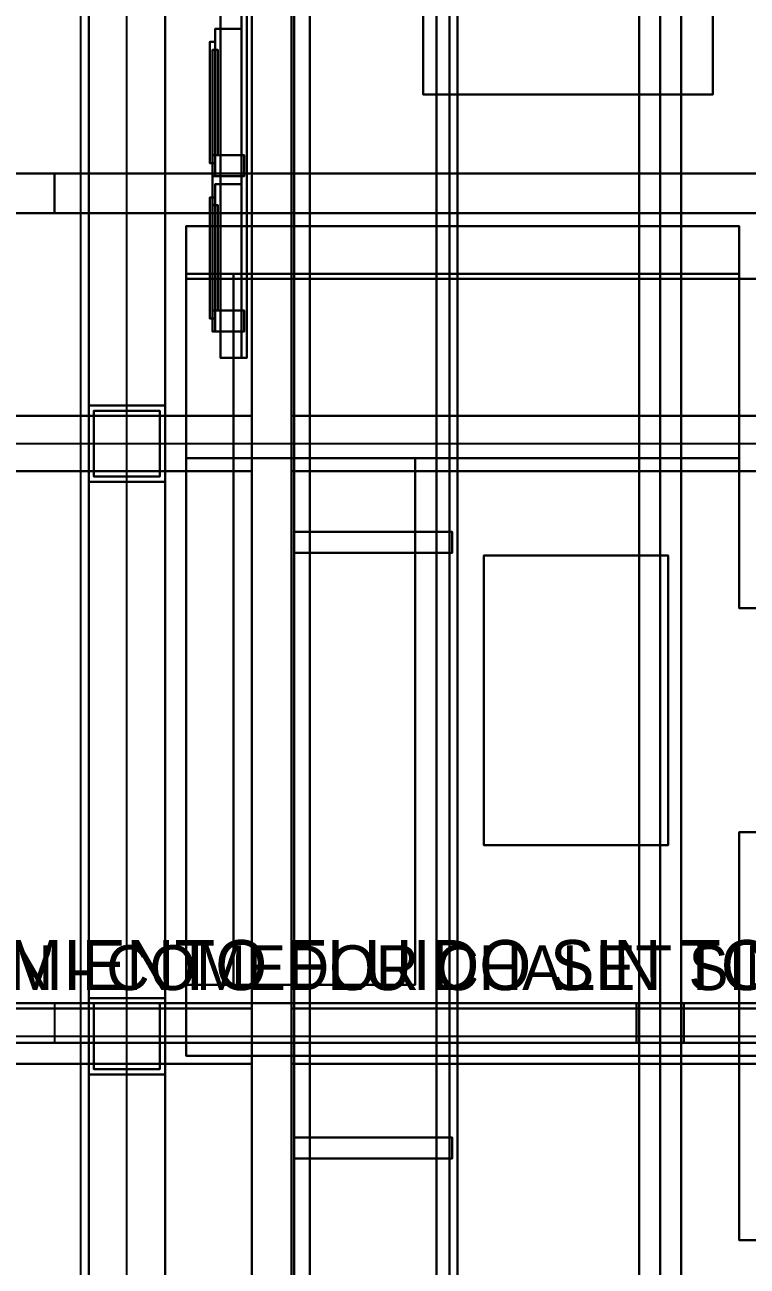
# Model space of a CAD drawing. Header units: metres. Extents: x -0.6 to 96.4, y -1.3 to 40.2.
# Drawn here: x 2.438 to 5.18, y 18.452 to 23.165 of the extents above; entities that cross this region are included whole.
import ezdxf

# ---------------------------------------------------------------- set-up
doc = ezdxf.new("R2010")
doc.units = ezdxf.units.M
for name, color, linetype in [('COLUMNAS_3D', 1, 'CONTINUOUS'), ('CUBIERTA_CHALET_3D', 9, 'CONTINUOUS'), ('EJES_ESTRUCTURALES', 1, 'CONTINUOUS'), ('LOSA_PISO_3D', 8, 'CONTINUOUS'), ('MUROS_INTERIORES_3D', 7, 'CONTINUOUS'), ('P2_COLUMNAS_3D', 1, 'CONTINUOUS'), ('P2_LOSA_PISO_3D', 8, 'CONTINUOUS'), ('P2_MOBILIARIO_SOCIAL_3D', 30, 'CONTINUOUS'), ('P2_MUROS_MADERA_EXT_3D', 34, 'CONTINUOUS'), ('P2_ROTULOS', 6, 'CONTINUOUS'), ('P2_TIMBER_FRAME_3D', 34, 'CONTINUOUS'), ('PB_MOBILIARIO_COMERCIAL_3D', 30, 'CONTINUOUS'), ('PB_MOBILIARIO_GARAJE_3D', 34, 'CONTINUOUS'), ('PB_TIMBER_FRAME_3D', 34, 'CONTINUOUS'), ('PB_ZOCALO_PIEDRA_3D', 8, 'CONTINUOUS'), ('ROTULOS_TEXTO', 2, 'CONTINUOUS'), ('TERRENO_3D', 3, 'CONTINUOUS')]:
    doc.layers.add(name, color=color, linetype=linetype)

msp = doc.modelspace()

# ---------------------------------------------------------------- linework, layer by layer
at = {"layer": 'COLUMNAS_3D', "color": 1}
for points in [[(2.7, 21.45), (2.95, 21.45), (2.95, 21.7), (2.7, 21.7)], [(2.7, 21.45, 2.85), (2.95, 21.45, 2.85), (2.95, 21.7, 2.85), (2.7, 21.7, 2.85)], [(2.7, 21.7), (2.95, 21.7), (2.95, 21.7, 2.85), (2.7, 21.7, 2.85)], [(2.7, 21.45), (2.7, 21.7), (2.7, 21.7, 2.85), (2.7, 21.45, 2.85)], [(2.95, 21.45), (2.95, 21.7), (2.95, 21.7, 2.85), (2.95, 21.45, 2.85)], [(2.7, 21.45), (2.95, 21.45), (2.95, 21.45, 2.85), (2.7, 21.45, 2.85)], [(2.7, 19.2), (2.95, 19.2), (2.95, 19.45), (2.7, 19.45)], [(2.7, 19.2, 2.85), (2.95, 19.2, 2.85), (2.95, 19.45, 2.85), (2.7, 19.45, 2.85)], [(2.7, 19.45), (2.95, 19.45), (2.95, 19.45, 2.85), (2.7, 19.45, 2.85)], [(2.7, 19.2), (2.7, 19.45), (2.7, 19.45, 2.85), (2.7, 19.2, 2.85)], [(2.95, 19.2), (2.95, 19.45), (2.95, 19.45, 2.85), (2.95, 19.2, 2.85)], [(2.7, 19.2), (2.95, 19.2), (2.95, 19.2, 2.85), (2.7, 19.2, 2.85)]]:
    msp.add_3dface(points, dxfattribs=at)
at = {"layer": 'CUBIERTA_CHALET_3D', "color": 9}
for points in [[(0.4, 7.45, 5.9188), (4.85, 7.45, 8.6994), (4.85, 24.71, 8.6994), (0.4, 24.71, 5.9188)], [(0.4, 7.45, 6.0988), (4.85, 7.45, 8.8794), (4.85, 24.71, 8.8794), (0.4, 24.71, 6.0988)], [(4.85, 7.45, 8.6994), (4.85, 24.71, 8.6994), (4.85, 24.71, 8.8794), (4.85, 7.45, 8.8794)], [(4.85, 2, 8.6994), (10.1, 2, 5.4189), (10.1, 24.71, 5.4189), (4.85, 24.71, 8.6994)], [(4.85, 2, 8.8794), (10.1, 2, 5.5989), (10.1, 24.71, 5.5989), (4.85, 24.71, 8.8794)], [(4.85, 2, 8.6994), (4.85, 24.71, 8.6994), (4.85, 24.71, 8.8794), (4.85, 2, 8.8794)]]:
    msp.add_3dface(points, dxfattribs=at)
at = {"layer": 'EJES_ESTRUCTURALES', "color": 1}
for p, q in [((2.825, 1.8), (2.825, 25.51)), ((-0.6, 21.575), (10.4, 21.575)), ((-0.6, 19.325), (10.4, 19.325))]:
    msp.add_line(p, q, dxfattribs=at)
at = {"layer": 'LOSA_PISO_3D', "color": 8}
for points in [[(0.15, 10.35, -0.15), (9.15, 10.35, -0.15), (9.15, 24.71, -0.15), (0.15, 24.71, -0.15)], [(0.15, 10.35), (9.15, 10.35), (9.15, 24.71), (0.15, 24.71)]]:
    msp.add_3dface(points, dxfattribs=at)
at = {"layer": 'MUROS_INTERIORES_3D', "color": 7}
for points in [[(3.3, 11.8), (3.45, 11.8), (3.45, 24.56), (3.3, 24.56)], [(3.3, 11.8, 2.85), (3.45, 11.8, 2.85), (3.45, 24.56, 2.85), (3.3, 24.56, 2.85)], [(3.3, 11.8), (3.3, 24.56), (3.3, 24.56, 2.85), (3.3, 11.8, 2.85)], [(3.45, 11.8), (3.45, 24.56), (3.45, 24.56, 2.85), (3.45, 11.8, 2.85)]]:
    msp.add_3dface(points, dxfattribs=at)
at = {"layer": 'P2_COLUMNAS_3D', "color": 1}
for points in [[(2.7, 21.45, 3), (2.95, 21.45, 3), (2.95, 21.7, 3), (2.7, 21.7, 3)], [(2.7, 21.45, 5.85), (2.95, 21.45, 5.85), (2.95, 21.7, 5.85), (2.7, 21.7, 5.85)], [(2.7, 21.7, 3), (2.95, 21.7, 3), (2.95, 21.7, 5.85), (2.7, 21.7, 5.85)], [(2.7, 21.45, 3), (2.7, 21.7, 3), (2.7, 21.7, 5.85), (2.7, 21.45, 5.85)], [(2.95, 21.45, 3), (2.95, 21.7, 3), (2.95, 21.7, 5.85), (2.95, 21.45, 5.85)], [(2.7, 21.45, 3), (2.95, 21.45, 3), (2.95, 21.45, 5.85), (2.7, 21.45, 5.85)], [(2.7, 19.2, 3), (2.95, 19.2, 3), (2.95, 19.45, 3), (2.7, 19.45, 3)], [(2.7, 19.2, 5.85), (2.95, 19.2, 5.85), (2.95, 19.45, 5.85), (2.7, 19.45, 5.85)], [(2.7, 19.45, 3), (2.95, 19.45, 3), (2.95, 19.45, 5.85), (2.7, 19.45, 5.85)], [(2.7, 19.2, 3), (2.7, 19.45, 3), (2.7, 19.45, 5.85), (2.7, 19.2, 5.85)], [(2.95, 19.2, 3), (2.95, 19.45, 3), (2.95, 19.45, 5.85), (2.95, 19.2, 5.85)], [(2.7, 19.2, 3), (2.95, 19.2, 3), (2.95, 19.2, 5.85), (2.7, 19.2, 5.85)]]:
    msp.add_3dface(points, dxfattribs=at)
at = {"layer": 'P2_LOSA_PISO_3D', "color": 8}
for points in [[(0.15, 10.35, 2.85), (9.15, 10.35, 2.85), (9.15, 24.71, 2.85), (0.15, 24.71, 2.85)], [(0.15, 10.35, 3), (9.15, 10.35, 3), (9.15, 24.71, 3), (0.15, 24.71, 3)]]:
    msp.add_3dface(points, dxfattribs=at)
at = {"layer": 'P2_MOBILIARIO_SOCIAL_3D', "color": 30}
for points in [[(3.95, 22.9, 3), (5.05, 22.9, 3), (5.05, 23.22, 3), (3.95, 23.22, 3)], [(3.95, 22.9, 3.45), (5.05, 22.9, 3.45), (5.05, 23.22, 3.45), (3.95, 23.22, 3.45)], [(3.95, 22.9, 3), (3.95, 23.22, 3), (3.95, 23.22, 3.45), (3.95, 22.9, 3.45)], [(5.05, 22.9, 3), (5.05, 23.22, 3), (5.05, 23.22, 3.45), (5.05, 22.9, 3.45)], [(3.95, 22.9, 3), (5.05, 22.9, 3), (5.05, 22.9, 3.45), (3.95, 22.9, 3.45)], [(3.05, 22.22, 3.42), (5.15, 22.22, 3.42), (5.15, 22.4, 3.42), (3.05, 22.4, 3.42)], [(3.05, 22.22, 3.82), (5.15, 22.22, 3.82), (5.15, 22.4, 3.82), (3.05, 22.4, 3.82)], [(3.05, 22.4, 3.42), (5.15, 22.4, 3.42), (5.15, 22.4, 3.82), (3.05, 22.4, 3.82)], [(3.05, 22.22, 3.42), (3.05, 22.4, 3.42), (3.05, 22.4, 3.82), (3.05, 22.22, 3.82)], [(5.15, 22.22, 3.42), (5.15, 22.4, 3.42), (5.15, 22.4, 3.82), (5.15, 22.22, 3.82)], [(3.05, 22.22, 3.42), (5.15, 22.22, 3.42), (5.15, 22.22, 3.82), (3.05, 22.22, 3.82)], [(3.05, 19.52, 3.42), (3.23, 19.52, 3.42), (3.23, 22.22, 3.42), (3.05, 22.22, 3.42)], [(3.05, 19.52, 3.82), (3.23, 19.52, 3.82), (3.23, 22.22, 3.82), (3.05, 22.22, 3.82)], [(3.05, 22.22, 3.42), (3.23, 22.22, 3.42), (3.23, 22.22, 3.82), (3.05, 22.22, 3.82)], [(3.05, 19.52, 3.42), (3.05, 22.22, 3.42), (3.05, 22.22, 3.82), (3.05, 19.52, 3.82)], [(3.05, 19.25, 3), (5.45, 19.25, 3), (5.45, 22.2, 3), (3.05, 22.2, 3)], [(3.05, 19.25, 3.02), (5.45, 19.25, 3.02), (5.45, 22.2, 3.02), (3.05, 22.2, 3.02)], [(3.05, 22.2, 3), (5.45, 22.2, 3), (5.45, 22.2, 3.02), (3.05, 22.2, 3.02)], [(3.05, 19.25, 3), (3.05, 22.2, 3), (3.05, 22.2, 3.02), (3.05, 19.25, 3.02)], [(3.23, 19.52, 3.42), (3.23, 22.22, 3.42), (3.23, 22.22, 3.82), (3.23, 19.52, 3.82)], [(3.05, 19.52, 3.42), (3.23, 19.52, 3.42), (3.23, 19.52, 3.82), (3.05, 19.52, 3.82)], [(3.05, 19.25, 3), (5.45, 19.25, 3), (5.45, 19.25, 3.02), (3.05, 19.25, 3.02)]]:
    msp.add_3dface(points, dxfattribs=at)
at = {"layer": 'P2_MOBILIARIO_SOCIAL_3D', "color": 7}
for points in [[(3.05, 21.52, 3.02), (5.15, 21.52, 3.02), (5.15, 22.4, 3.02), (3.05, 22.4, 3.02)], [(3.05, 21.52, 3.42), (5.15, 21.52, 3.42), (5.15, 22.4, 3.42), (3.05, 22.4, 3.42)], [(3.05, 22.4, 3.02), (5.15, 22.4, 3.02), (5.15, 22.4, 3.42), (3.05, 22.4, 3.42)], [(3.05, 21.52, 3.02), (3.05, 22.4, 3.02), (3.05, 22.4, 3.42), (3.05, 21.52, 3.42)], [(5.15, 21.52, 3.02), (5.15, 22.4, 3.02), (5.15, 22.4, 3.42), (5.15, 21.52, 3.42)], [(3.05, 21.52, 3.02), (5.15, 21.52, 3.02), (5.15, 21.52, 3.42), (3.05, 21.52, 3.42)], [(3.05, 19.52, 3.02), (3.92, 19.52, 3.02), (3.92, 21.52, 3.02), (3.05, 21.52, 3.02)], [(3.05, 19.52, 3.42), (3.92, 19.52, 3.42), (3.92, 21.52, 3.42), (3.05, 21.52, 3.42)], [(3.05, 21.52, 3.02), (3.92, 21.52, 3.02), (3.92, 21.52, 3.42), (3.05, 21.52, 3.42)], [(3.05, 19.52, 3.02), (3.05, 21.52, 3.02), (3.05, 21.52, 3.42), (3.05, 19.52, 3.42)], [(3.92, 19.52, 3.02), (3.92, 21.52, 3.02), (3.92, 21.52, 3.42), (3.92, 19.52, 3.42)], [(3.05, 19.52, 3.02), (3.92, 19.52, 3.02), (3.92, 19.52, 3.42), (3.05, 19.52, 3.42)]]:
    msp.add_3dface(points, dxfattribs=at)
at = {"layer": 'P2_MOBILIARIO_SOCIAL_3D', "color": 34}
for points in [[(4.18, 20.05, 3.02), (4.88, 20.05, 3.02), (4.88, 21.15, 3.02), (4.18, 21.15, 3.02)], [(4.18, 20.05, 3.4), (4.88, 20.05, 3.4), (4.88, 21.15, 3.4), (4.18, 21.15, 3.4)], [(4.18, 21.15, 3.02), (4.88, 21.15, 3.02), (4.88, 21.15, 3.4), (4.18, 21.15, 3.4)], [(4.18, 20.05, 3.02), (4.18, 21.15, 3.02), (4.18, 21.15, 3.4), (4.18, 20.05, 3.4)], [(4.88, 20.05, 3.02), (4.88, 21.15, 3.02), (4.88, 21.15, 3.4), (4.88, 20.05, 3.4)], [(4.18, 20.05, 3.02), (4.88, 20.05, 3.02), (4.88, 20.05, 3.4), (4.18, 20.05, 3.4)]]:
    msp.add_3dface(points, dxfattribs=at)
at = {"layer": 'P2_MUROS_MADERA_EXT_3D', "color": 34}
for points in [[(0.45, 22.45, 5.85), (4.85, 22.45, 5.85), (4.85, 22.6, 5.85), (0.45, 22.6, 5.85)], [(0.45, 22.45, 5.95), (4.85, 22.45, 8.6994), (4.85, 22.6, 8.6994), (0.45, 22.6, 5.95)], [(0.45, 22.6, 5.85), (4.85, 22.6, 5.85), (4.85, 22.6, 8.6994), (0.45, 22.6, 5.95)], [(0.65, 22.45, 5.25), (2.55, 22.45, 5.25), (2.55, 22.6, 5.25), (0.65, 22.6, 5.25)], [(0.65, 22.45, 5.85), (2.55, 22.45, 5.85), (2.55, 22.6, 5.85), (0.65, 22.6, 5.85)], [(0.65, 22.6, 5.25), (2.55, 22.6, 5.25), (2.55, 22.6, 5.85), (0.65, 22.6, 5.85)], [(2.55, 22.45, 5.25), (2.55, 22.6, 5.25), (2.55, 22.6, 5.85), (2.55, 22.45, 5.85)], [(2.55, 22.45, 3), (3.15, 22.45, 3), (3.15, 22.6, 3), (2.55, 22.6, 3)], [(2.55, 22.45, 5.85), (3.15, 22.45, 5.85), (3.15, 22.6, 5.85), (2.55, 22.6, 5.85)], [(2.55, 22.6, 3), (3.15, 22.6, 3), (3.15, 22.6, 5.85), (2.55, 22.6, 5.85)], [(2.55, 22.45, 3), (2.55, 22.6, 3), (2.55, 22.6, 5.85), (2.55, 22.45, 5.85)], [(3.15, 22.45, 3), (3.15, 22.6, 3), (3.15, 22.6, 5.85), (3.15, 22.45, 5.85)], [(3.15, 22.45, 3), (5.55, 22.45, 3), (5.55, 22.6, 3), (3.15, 22.6, 3)], [(3.15, 22.45, 3.85), (5.55, 22.45, 3.85), (5.55, 22.6, 3.85), (3.15, 22.6, 3.85)], [(3.15, 22.6, 3), (5.55, 22.6, 3), (5.55, 22.6, 3.85), (3.15, 22.6, 3.85)], [(3.15, 22.45, 3), (3.15, 22.6, 3), (3.15, 22.6, 3.85), (3.15, 22.45, 3.85)], [(3.15, 22.45, 5.25), (5.55, 22.45, 5.25), (5.55, 22.6, 5.25), (3.15, 22.6, 5.25)], [(3.15, 22.45, 5.85), (5.55, 22.45, 5.85), (5.55, 22.6, 5.85), (3.15, 22.6, 5.85)], [(3.15, 22.6, 5.25), (5.55, 22.6, 5.25), (5.55, 22.6, 5.85), (3.15, 22.6, 5.85)], [(3.15, 22.45, 5.25), (3.15, 22.6, 5.25), (3.15, 22.6, 5.85), (3.15, 22.45, 5.85)], [(4.85, 22.45, 5.85), (4.85, 22.6, 5.85), (4.85, 22.6, 8.6994), (4.85, 22.45, 8.6994)], [(4.85, 22.45, 5.85), (9.15, 22.45, 5.85), (9.15, 22.6, 5.85), (4.85, 22.6, 5.85)], [(4.85, 22.45, 8.6994), (9.15, 22.45, 6.0125), (9.15, 22.6, 6.0125), (4.85, 22.6, 8.6994)], [(4.85, 22.6, 5.85), (9.15, 22.6, 5.85), (9.15, 22.6, 6.0125), (4.85, 22.6, 8.6994)], [(4.85, 22.45, 5.85), (4.85, 22.6, 5.85), (4.85, 22.6, 8.6994), (4.85, 22.45, 8.6994)], [(0.45, 22.45, 5.85), (4.85, 22.45, 5.85), (4.85, 22.45, 8.6994), (0.45, 22.45, 5.95)], [(0.65, 22.45, 5.25), (2.55, 22.45, 5.25), (2.55, 22.45, 5.85), (0.65, 22.45, 5.85)], [(2.55, 22.45, 3), (3.15, 22.45, 3), (3.15, 22.45, 5.85), (2.55, 22.45, 5.85)], [(3.15, 22.45, 3), (5.55, 22.45, 3), (5.55, 22.45, 3.85), (3.15, 22.45, 3.85)], [(3.15, 22.45, 5.25), (5.55, 22.45, 5.25), (5.55, 22.45, 5.85), (3.15, 22.45, 5.85)], [(4.85, 22.45, 5.85), (9.15, 22.45, 5.85), (9.15, 22.45, 6.0125), (4.85, 22.45, 8.6994)]]:
    msp.add_3dface(points, dxfattribs=at)
at = {"layer": 'P2_TIMBER_FRAME_3D', "color": 34}
for points in [[(2.68, 9.45, 5.63), (2.97, 9.45, 5.63), (2.97, 24.71, 5.63), (2.68, 24.71, 5.63)], [(2.68, 9.45, 5.85), (2.97, 9.45, 5.85), (2.97, 24.71, 5.85), (2.68, 24.71, 5.85)], [(2.68, 9.45, 5.63), (2.68, 24.71, 5.63), (2.68, 24.71, 5.85), (2.68, 9.45, 5.85)], [(2.97, 9.45, 5.63), (2.97, 24.71, 5.63), (2.97, 24.71, 5.85), (2.97, 9.45, 5.85)], [(4.77, 2, 8.4794), (4.93, 2, 8.4794), (4.93, 24.71, 8.4794), (4.77, 24.71, 8.4794)], [(4.77, 2, 8.6994), (4.93, 2, 8.6994), (4.93, 24.71, 8.6994), (4.77, 24.71, 8.6994)], [(4.77, 2, 8.4794), (4.77, 24.71, 8.4794), (4.77, 24.71, 8.6994), (4.77, 2, 8.6994)], [(4.93, 2, 8.4794), (4.93, 24.71, 8.4794), (4.93, 24.71, 8.6994), (4.93, 2, 8.6994)], [(2.68, 21.43, 3), (2.97, 21.43, 3), (2.97, 21.72, 3), (2.68, 21.72, 3)], [(2.68, 21.43, 5.85), (2.97, 21.43, 5.85), (2.97, 21.72, 5.85), (2.68, 21.72, 5.85)], [(2.68, 21.72, 3), (2.97, 21.72, 3), (2.97, 21.72, 5.85), (2.68, 21.72, 5.85)], [(2.68, 21.43, 3), (2.68, 21.72, 3), (2.68, 21.72, 5.85), (2.68, 21.43, 5.85)], [(2.97, 21.43, 3), (2.97, 21.72, 3), (2.97, 21.72, 5.85), (2.97, 21.43, 5.85)], [(2.68, 21.43, 3), (2.97, 21.43, 3), (2.97, 21.43, 5.85), (2.68, 21.43, 5.85)], [(2.68, 19.18, 3), (2.97, 19.18, 3), (2.97, 19.47, 3), (2.68, 19.47, 3)], [(2.68, 19.18, 5.85), (2.97, 19.18, 5.85), (2.97, 19.47, 5.85), (2.68, 19.47, 5.85)], [(2.68, 19.47, 3), (2.97, 19.47, 3), (2.97, 19.47, 5.85), (2.68, 19.47, 5.85)], [(2.68, 19.18, 3), (2.68, 19.47, 3), (2.68, 19.47, 5.85), (2.68, 19.18, 5.85)], [(2.97, 19.18, 3), (2.97, 19.47, 3), (2.97, 19.47, 5.85), (2.97, 19.18, 5.85)], [(0.45, 19.3, 5.67), (9.15, 19.3, 5.67), (9.15, 19.45, 5.67), (0.45, 19.45, 5.67)], [(0.45, 19.3, 5.85), (9.15, 19.3, 5.85), (9.15, 19.45, 5.85), (0.45, 19.45, 5.85)], [(0.45, 19.45, 5.67), (9.15, 19.45, 5.67), (9.15, 19.45, 5.85), (0.45, 19.45, 5.85)], [(2.55, 19.3, 7.1422), (2.7, 19.3, 7.236), (2.7, 19.45, 7.236), (2.55, 19.45, 7.1422)], [(4.77, 19.45, 6), (4.85, 19.45, 6), (2.7, 19.45, 7.236), (2.55, 19.45, 7.1422)], [(4.77, 19.3, 6), (4.77, 19.45, 6), (2.55, 19.45, 7.1422), (2.55, 19.3, 7.1422)], [(4.85, 19.3, 6), (4.85, 19.45, 6), (2.7, 19.45, 7.236), (2.7, 19.3, 7.236)], [(4.76, 19.3, 5.85), (4.94, 19.3, 5.85), (4.94, 19.45, 5.85), (4.76, 19.45, 5.85)], [(4.76, 19.3, 8.6494), (4.94, 19.3, 8.6494), (4.94, 19.45, 8.6494), (4.76, 19.45, 8.6494)], [(4.76, 19.45, 5.85), (4.94, 19.45, 5.85), (4.94, 19.45, 8.6494), (4.76, 19.45, 8.6494)], [(4.76, 19.3, 5.85), (4.76, 19.45, 5.85), (4.76, 19.45, 8.6494), (4.76, 19.3, 8.6494)], [(4.77, 19.3, 6), (4.85, 19.3, 6), (4.85, 19.45, 6), (4.77, 19.45, 6)], [(4.85, 19.3, 6), (4.93, 19.3, 6), (4.93, 19.45, 6), (4.85, 19.45, 6)], [(4.85, 19.45, 6), (4.93, 19.45, 6), (7.15, 19.45, 7.1422), (7, 19.45, 7.236)], [(4.85, 19.3, 6), (4.85, 19.45, 6), (7, 19.45, 7.236), (7, 19.3, 7.236)], [(4.93, 19.3, 6), (4.93, 19.45, 6), (7.15, 19.45, 7.1422), (7.15, 19.3, 7.1422)], [(4.94, 19.3, 5.85), (4.94, 19.45, 5.85), (4.94, 19.45, 8.6494), (4.94, 19.3, 8.6494)], [(0.45, 19.3, 5.67), (9.15, 19.3, 5.67), (9.15, 19.3, 5.85), (0.45, 19.3, 5.85)], [(4.77, 19.3, 6), (4.85, 19.3, 6), (2.7, 19.3, 7.236), (2.55, 19.3, 7.1422)], [(4.76, 19.3, 5.85), (4.94, 19.3, 5.85), (4.94, 19.3, 8.6494), (4.76, 19.3, 8.6494)], [(4.85, 19.3, 6), (4.93, 19.3, 6), (7.15, 19.3, 7.1422), (7, 19.3, 7.236)], [(2.68, 19.18, 3), (2.97, 19.18, 3), (2.97, 19.18, 5.85), (2.68, 19.18, 5.85)]]:
    msp.add_3dface(points, dxfattribs=at)
at = {"layer": 'PB_MOBILIARIO_COMERCIAL_3D', "color": 34}
for points in [[(3.45, 12, 1.92), (4.08, 12, 1.92), (4.08, 23.6, 1.92), (3.45, 23.6, 1.92)], [(3.45, 12, 2.12), (4.08, 12, 2.12), (4.08, 23.6, 2.12), (3.45, 23.6, 2.12)], [(3.45, 12, 1.92), (3.45, 23.6, 1.92), (3.45, 23.6, 2.12), (3.45, 12, 2.12)], [(3.46, 12, 0.52), (4.05, 12, 0.52), (4.05, 23.6, 0.52), (3.46, 23.6, 0.52)], [(3.46, 12, 0.62), (4.05, 12, 0.62), (4.05, 23.6, 0.62), (3.46, 23.6, 0.62)], [(3.46, 12, 0.52), (3.46, 23.6, 0.52), (3.46, 23.6, 0.62), (3.46, 12, 0.62)], [(3.46, 12, 0.98), (4.05, 12, 0.98), (4.05, 23.6, 0.98), (3.46, 23.6, 0.98)], [(3.46, 12, 1.08), (4.05, 12, 1.08), (4.05, 23.6, 1.08), (3.46, 23.6, 1.08)], [(3.46, 12, 0.98), (3.46, 23.6, 0.98), (3.46, 23.6, 1.08), (3.46, 12, 1.08)], [(3.46, 12, 1.44), (4.05, 12, 1.44), (4.05, 23.6, 1.44), (3.46, 23.6, 1.44)], [(3.46, 12, 1.54), (4.05, 12, 1.54), (4.05, 23.6, 1.54), (3.46, 23.6, 1.54)], [(3.46, 12, 1.44), (3.46, 23.6, 1.44), (3.46, 23.6, 1.54), (3.46, 12, 1.54)], [(4.05, 12, 0.52), (4.05, 23.6, 0.52), (4.05, 23.6, 0.62), (4.05, 12, 0.62)], [(4.05, 12, 0.98), (4.05, 23.6, 0.98), (4.05, 23.6, 1.08), (4.05, 12, 1.08)], [(4.05, 12, 1.44), (4.05, 23.6, 1.44), (4.05, 23.6, 1.54), (4.05, 12, 1.54)], [(4.08, 12, 1.92), (4.08, 23.6, 1.92), (4.08, 23.6, 2.12), (4.08, 12, 2.12)], [(5.15, 20.95, 0.32), (6.3, 20.95, 0.32), (6.3, 22.2, 0.32), (5.15, 22.2, 0.32)], [(5.15, 20.95, 0.68), (6.3, 20.95, 0.68), (6.3, 22.2, 0.68), (5.15, 22.2, 0.68)], [(5.15, 22.2, 0.32), (6.3, 22.2, 0.32), (6.3, 22.2, 0.68), (5.15, 22.2, 0.68)], [(5.15, 20.95, 0.32), (5.15, 22.2, 0.32), (5.15, 22.2, 0.68), (5.15, 20.95, 0.68)], [(5.15, 20.95, 0.32), (6.3, 20.95, 0.32), (6.3, 20.95, 0.68), (5.15, 20.95, 0.68)], [(5.15, 18.55, 0.32), (6.7, 18.55, 0.32), (6.7, 20.1, 0.32), (5.15, 20.1, 0.32)], [(5.15, 18.55, 0.68), (6.7, 18.55, 0.68), (6.7, 20.1, 0.68), (5.15, 20.1, 0.68)], [(5.15, 20.1, 0.32), (6.7, 20.1, 0.32), (6.7, 20.1, 0.68), (5.15, 20.1, 0.68)], [(5.15, 18.55, 0.32), (5.15, 20.1, 0.32), (5.15, 20.1, 0.68), (5.15, 18.55, 0.68)], [(5.15, 18.55, 0.32), (6.7, 18.55, 0.32), (6.7, 18.55, 0.68), (5.15, 18.55, 0.68)]]:
    msp.add_3dface(points, dxfattribs=at)
at = {"layer": 'PB_MOBILIARIO_COMERCIAL_3D', "color": 30}
for points in [[(3.52, 12.08, 0.62), (4, 12.08, 0.62), (4, 23.52, 0.62), (3.52, 23.52, 0.62)], [(3.52, 12.08, 0.74), (4, 12.08, 0.74), (4, 23.52, 0.74), (3.52, 23.52, 0.74)], [(3.52, 12.08, 0.62), (3.52, 23.52, 0.62), (3.52, 23.52, 0.74), (3.52, 12.08, 0.74)], [(4, 12.08, 0.62), (4, 23.52, 0.62), (4, 23.52, 0.74), (4, 12.08, 0.74)]]:
    msp.add_3dface(points, dxfattribs=at)
at = {"layer": 'PB_MOBILIARIO_COMERCIAL_3D', "color": 1}
for points in [[(3.52, 12.08, 1.08), (4, 12.08, 1.08), (4, 23.52, 1.08), (3.52, 23.52, 1.08)], [(3.52, 12.08, 1.2), (4, 12.08, 1.2), (4, 23.52, 1.2), (3.52, 23.52, 1.2)], [(3.52, 12.08, 1.08), (3.52, 23.52, 1.08), (3.52, 23.52, 1.2), (3.52, 12.08, 1.2)], [(4, 12.08, 1.08), (4, 23.52, 1.08), (4, 23.52, 1.2), (4, 12.08, 1.2)]]:
    msp.add_3dface(points, dxfattribs=at)
at = {"layer": 'PB_MOBILIARIO_COMERCIAL_3D', "color": 2}
for points in [[(3.52, 12.08, 1.54), (4, 12.08, 1.54), (4, 23.52, 1.54), (3.52, 23.52, 1.54)], [(3.52, 12.08, 1.66), (4, 12.08, 1.66), (4, 23.52, 1.66), (3.52, 23.52, 1.66)], [(3.52, 12.08, 1.54), (3.52, 23.52, 1.54), (3.52, 23.52, 1.66), (3.52, 12.08, 1.66)], [(4, 12.08, 1.54), (4, 23.52, 1.54), (4, 23.52, 1.66), (4, 12.08, 1.66)]]:
    msp.add_3dface(points, dxfattribs=at)
at = {"layer": 'PB_MOBILIARIO_COMERCIAL_3D', "color": 8}
for points in [[(3.46, 21.16), (4.06, 21.16), (4.06, 21.24), (3.46, 21.24)], [(3.46, 21.16, 2.12), (4.06, 21.16, 2.12), (4.06, 21.24, 2.12), (3.46, 21.24, 2.12)], [(3.46, 21.24), (4.06, 21.24), (4.06, 21.24, 2.12), (3.46, 21.24, 2.12)], [(3.46, 21.16), (3.46, 21.24), (3.46, 21.24, 2.12), (3.46, 21.16, 2.12)], [(4.06, 21.16), (4.06, 21.24), (4.06, 21.24, 2.12), (4.06, 21.16, 2.12)], [(3.46, 21.16), (4.06, 21.16), (4.06, 21.16, 2.12), (3.46, 21.16, 2.12)], [(3.46, 18.86), (4.06, 18.86), (4.06, 18.94), (3.46, 18.94)], [(3.46, 18.86, 2.12), (4.06, 18.86, 2.12), (4.06, 18.94, 2.12), (3.46, 18.94, 2.12)], [(3.46, 18.94), (4.06, 18.94), (4.06, 18.94, 2.12), (3.46, 18.94, 2.12)], [(3.46, 18.86), (3.46, 18.94), (3.46, 18.94, 2.12), (3.46, 18.86, 2.12)], [(4.06, 18.86), (4.06, 18.94), (4.06, 18.94, 2.12), (4.06, 18.86, 2.12)], [(3.46, 18.86), (4.06, 18.86), (4.06, 18.86, 2.12), (3.46, 18.86, 2.12)]]:
    msp.add_3dface(points, dxfattribs=at)
at = {"layer": 'PB_MOBILIARIO_GARAJE_3D', "color": 8}
msp.add_line((2.65, 18.2, 0.005), (2.65, 23.6, 0.005), dxfattribs=at)
for points in [[(3.18, 21.9), (3.26, 21.9), (3.26, 24.55), (3.18, 24.55)], [(3.18, 21.9, 0.01), (3.26, 21.9, 0.01), (3.26, 24.55, 0.01), (3.18, 24.55, 0.01)], [(3.18, 21.9), (3.18, 24.55), (3.18, 24.55, 0.01), (3.18, 21.9, 0.01)], [(3.26, 21.9), (3.26, 24.55), (3.26, 24.55, 0.01), (3.26, 21.9, 0.01)], [(3.18, 21.9, 2.35), (3.28, 21.9, 2.35), (3.28, 24.2, 2.35), (3.18, 24.2, 2.35)], [(3.18, 21.9, 2.42), (3.28, 21.9, 2.42), (3.28, 24.2, 2.42), (3.18, 24.2, 2.42)], [(3.18, 21.9, 2.35), (3.18, 24.2, 2.35), (3.18, 24.2, 2.42), (3.18, 21.9, 2.42)], [(3.28, 21.9, 2.35), (3.28, 24.2, 2.35), (3.28, 24.2, 2.42), (3.28, 21.9, 2.42)], [(3.15, 22.59, 2.28), (3.27, 22.59, 2.28), (3.27, 22.67, 2.28), (3.15, 22.67, 2.28)], [(3.15, 22.59, 2.36), (3.27, 22.59, 2.36), (3.27, 22.67, 2.36), (3.15, 22.67, 2.36)], [(3.15, 22.67, 2.28), (3.27, 22.67, 2.28), (3.27, 22.67, 2.36), (3.15, 22.67, 2.36)], [(3.15, 22.59, 2.28), (3.15, 22.67, 2.28), (3.15, 22.67, 2.36), (3.15, 22.59, 2.36)], [(3.27, 22.59, 2.28), (3.27, 22.67, 2.28), (3.27, 22.67, 2.36), (3.27, 22.59, 2.36)], [(3.15, 22.59, 2.28), (3.27, 22.59, 2.28), (3.27, 22.59, 2.36), (3.15, 22.59, 2.36)], [(3.15, 22, 2.28), (3.27, 22, 2.28), (3.27, 22.08, 2.28), (3.15, 22.08, 2.28)], [(3.15, 22, 2.36), (3.27, 22, 2.36), (3.27, 22.08, 2.36), (3.15, 22.08, 2.36)], [(3.15, 22.08, 2.28), (3.27, 22.08, 2.28), (3.27, 22.08, 2.36), (3.15, 22.08, 2.36)], [(3.15, 22, 2.28), (3.15, 22.08, 2.28), (3.15, 22.08, 2.36), (3.15, 22, 2.36)], [(3.27, 22, 2.28), (3.27, 22.08, 2.28), (3.27, 22.08, 2.36), (3.27, 22, 2.36)], [(3.15, 22, 2.28), (3.27, 22, 2.28), (3.27, 22, 2.36), (3.15, 22, 2.36)], [(3.18, 21.9, 2.35), (3.28, 21.9, 2.35), (3.28, 21.9, 2.42), (3.18, 21.9, 2.42)], [(3.18, 21.9), (3.26, 21.9), (3.26, 21.9, 0.01), (3.18, 21.9, 0.01)]]:
    msp.add_3dface(points, dxfattribs=at)
at = {"layer": 'PB_MOBILIARIO_GARAJE_3D', "color": 34}
for points in [[(3.16, 22.59, 0.03), (3.26, 22.59, 0.03), (3.26, 23.15, 0.03), (3.16, 23.15, 0.03)], [(3.16, 22.59, 2.34), (3.26, 22.59, 2.34), (3.26, 23.15, 2.34), (3.16, 23.15, 2.34)], [(3.16, 23.15, 0.03), (3.26, 23.15, 0.03), (3.26, 23.15, 2.34), (3.16, 23.15, 2.34)], [(3.16, 22.59, 0.03), (3.16, 23.15, 0.03), (3.16, 23.15, 2.34), (3.16, 22.59, 2.34)], [(3.26, 22.59, 0.03), (3.26, 23.15, 0.03), (3.26, 23.15, 2.34), (3.26, 22.59, 2.34)], [(3.16, 22.59, 0.03), (3.26, 22.59, 0.03), (3.26, 22.59, 2.34), (3.16, 22.59, 2.34)], [(3.16, 22, 0.03), (3.26, 22, 0.03), (3.26, 22.56, 0.03), (3.16, 22.56, 0.03)], [(3.16, 22, 2.34), (3.26, 22, 2.34), (3.26, 22.56, 2.34), (3.16, 22.56, 2.34)], [(3.16, 22.56, 0.03), (3.26, 22.56, 0.03), (3.26, 22.56, 2.34), (3.16, 22.56, 2.34)], [(3.16, 22, 0.03), (3.16, 22.56, 0.03), (3.16, 22.56, 2.34), (3.16, 22, 2.34)], [(3.26, 22, 0.03), (3.26, 22.56, 0.03), (3.26, 22.56, 2.34), (3.26, 22, 2.34)], [(3.16, 22, 0.03), (3.26, 22, 0.03), (3.26, 22, 2.34), (3.16, 22, 2.34)]]:
    msp.add_3dface(points, dxfattribs=at)
at = {"layer": 'PB_MOBILIARIO_GARAJE_3D', "color": 30}
for points in [[(3.14, 22.64, 0.1), (3.16, 22.64, 0.1), (3.16, 23.1, 0.1), (3.14, 23.1, 0.1)], [(3.14, 22.64, 1.15), (3.16, 22.64, 1.15), (3.16, 23.1, 1.15), (3.14, 23.1, 1.15)], [(3.14, 23.1, 0.1), (3.16, 23.1, 0.1), (3.16, 23.1, 1.15), (3.14, 23.1, 1.15)], [(3.14, 22.64, 0.1), (3.14, 23.1, 0.1), (3.14, 23.1, 1.15), (3.14, 22.64, 1.15)], [(3.16, 22.64, 0.1), (3.16, 23.1, 0.1), (3.16, 23.1, 1.15), (3.16, 22.64, 1.15)], [(3.14, 22.64, 0.1), (3.16, 22.64, 0.1), (3.16, 22.64, 1.15), (3.14, 22.64, 1.15)], [(3.14, 22.05, 0.1), (3.16, 22.05, 0.1), (3.16, 22.51, 0.1), (3.14, 22.51, 0.1)], [(3.14, 22.05, 1.15), (3.16, 22.05, 1.15), (3.16, 22.51, 1.15), (3.14, 22.51, 1.15)], [(3.14, 22.51, 0.1), (3.16, 22.51, 0.1), (3.16, 22.51, 1.15), (3.14, 22.51, 1.15)], [(3.14, 22.05, 0.1), (3.14, 22.51, 0.1), (3.14, 22.51, 1.15), (3.14, 22.05, 1.15)], [(3.16, 22.05, 0.1), (3.16, 22.51, 0.1), (3.16, 22.51, 1.15), (3.16, 22.05, 1.15)], [(3.14, 22.05, 0.1), (3.16, 22.05, 0.1), (3.16, 22.05, 1.15), (3.14, 22.05, 1.15)]]:
    msp.add_3dface(points, dxfattribs=at)
at = {"layer": 'PB_MOBILIARIO_GARAJE_3D', "color": 4}
for points in [[(3.15, 22.67, 1.55), (3.17, 22.67, 1.55), (3.17, 23.07, 1.55), (3.15, 23.07, 1.55)], [(3.15, 22.67, 2.15), (3.17, 22.67, 2.15), (3.17, 23.07, 2.15), (3.15, 23.07, 2.15)], [(3.15, 23.07, 1.55), (3.17, 23.07, 1.55), (3.17, 23.07, 2.15), (3.15, 23.07, 2.15)], [(3.15, 22.67, 1.55), (3.15, 23.07, 1.55), (3.15, 23.07, 2.15), (3.15, 22.67, 2.15)], [(3.17, 22.67, 1.55), (3.17, 23.07, 1.55), (3.17, 23.07, 2.15), (3.17, 22.67, 2.15)], [(3.15, 22.67, 1.55), (3.17, 22.67, 1.55), (3.17, 22.67, 2.15), (3.15, 22.67, 2.15)], [(3.15, 22.08, 1.55), (3.17, 22.08, 1.55), (3.17, 22.48, 1.55), (3.15, 22.48, 1.55)], [(3.15, 22.08, 2.15), (3.17, 22.08, 2.15), (3.17, 22.48, 2.15), (3.15, 22.48, 2.15)], [(3.15, 22.48, 1.55), (3.17, 22.48, 1.55), (3.17, 22.48, 2.15), (3.15, 22.48, 2.15)], [(3.15, 22.08, 1.55), (3.15, 22.48, 1.55), (3.15, 22.48, 2.15), (3.15, 22.08, 2.15)], [(3.17, 22.08, 1.55), (3.17, 22.48, 1.55), (3.17, 22.48, 2.15), (3.17, 22.08, 2.15)], [(3.15, 22.08, 1.55), (3.17, 22.08, 1.55), (3.17, 22.08, 2.15), (3.15, 22.08, 2.15)]]:
    msp.add_3dface(points, dxfattribs=at)
at = {"layer": 'PB_TIMBER_FRAME_3D', "color": 34}
for points in [[(0.3, 21.47, 2.65), (3.3, 21.47, 2.65), (3.3, 21.68, 2.65), (0.3, 21.68, 2.65)], [(0.3, 21.47, 2.85), (3.3, 21.47, 2.85), (3.3, 21.68, 2.85), (0.3, 21.68, 2.85)], [(0.3, 21.68, 2.65), (3.3, 21.68, 2.65), (3.3, 21.68, 2.85), (0.3, 21.68, 2.85)], [(3.3, 21.47, 2.65), (3.3, 21.68, 2.65), (3.3, 21.68, 2.85), (3.3, 21.47, 2.85)], [(3.45, 21.47, 2.65), (8.95, 21.47, 2.65), (8.95, 21.68, 2.65), (3.45, 21.68, 2.65)], [(3.45, 21.47, 2.85), (8.95, 21.47, 2.85), (8.95, 21.68, 2.85), (3.45, 21.68, 2.85)], [(3.45, 21.68, 2.65), (8.95, 21.68, 2.65), (8.95, 21.68, 2.85), (3.45, 21.68, 2.85)], [(3.45, 21.47, 2.65), (3.45, 21.68, 2.65), (3.45, 21.68, 2.85), (3.45, 21.47, 2.85)], [(0.3, 21.47, 2.65), (3.3, 21.47, 2.65), (3.3, 21.47, 2.85), (0.3, 21.47, 2.85)], [(3.45, 21.47, 2.65), (8.95, 21.47, 2.65), (8.95, 21.47, 2.85), (3.45, 21.47, 2.85)], [(0.3, 19.22, 2.65), (3.3, 19.22, 2.65), (3.3, 19.43, 2.65), (0.3, 19.43, 2.65)], [(0.3, 19.22, 2.85), (3.3, 19.22, 2.85), (3.3, 19.43, 2.85), (0.3, 19.43, 2.85)], [(0.3, 19.43, 2.65), (3.3, 19.43, 2.65), (3.3, 19.43, 2.85), (0.3, 19.43, 2.85)], [(3.3, 19.22, 2.65), (3.3, 19.43, 2.65), (3.3, 19.43, 2.85), (3.3, 19.22, 2.85)], [(3.45, 19.22, 2.65), (8.95, 19.22, 2.65), (8.95, 19.43, 2.65), (3.45, 19.43, 2.65)], [(3.45, 19.22, 2.85), (8.95, 19.22, 2.85), (8.95, 19.43, 2.85), (3.45, 19.43, 2.85)], [(3.45, 19.43, 2.65), (8.95, 19.43, 2.65), (8.95, 19.43, 2.85), (3.45, 19.43, 2.85)], [(3.45, 19.22, 2.65), (3.45, 19.43, 2.65), (3.45, 19.43, 2.85), (3.45, 19.22, 2.85)], [(0.3, 19.22, 2.65), (3.3, 19.22, 2.65), (3.3, 19.22, 2.85), (0.3, 19.22, 2.85)], [(3.45, 19.22, 2.65), (8.95, 19.22, 2.65), (8.95, 19.22, 2.85), (3.45, 19.22, 2.85)]]:
    msp.add_3dface(points, dxfattribs=at)
at = {"layer": 'PB_ZOCALO_PIEDRA_3D', "color": 8}
for points in [[(3.45, 12), (4.05, 12), (4.05, 23.6), (3.45, 23.6)], [(3.45, 12, 0.22), (4.05, 12, 0.22), (4.05, 23.6, 0.22), (3.45, 23.6, 0.22)], [(3.45, 12), (3.45, 23.6), (3.45, 23.6, 0.22), (3.45, 12, 0.22)], [(4.05, 12), (4.05, 23.6), (4.05, 23.6, 0.22), (4.05, 12, 0.22)]]:
    msp.add_3dface(points, dxfattribs=at)
at = {"layer": 'TERRENO_3D', "color": 3}
for points in [[(0.15, 14.2, -1.25), (9, 14.2, -1.25), (9, 24.71, -0.2), (0.15, 24.71, -0.2)], [(0.15, 14.2, -1.05), (9, 14.2, -1.05), (9, 24.71, -0.15), (0.15, 24.71, -0.15)]]:
    msp.add_3dface(points, dxfattribs=at)

# ---------------------------------------------------------------- texts
at = {"layer": 'P2_ROTULOS', "color": 6}
msp.add_text('P2: GRAN SALON - COMEDOR CHALET SIN CHIMENEA (5,55 x 6,25m)', height=0.17, dxfattribs=at).set_placement((0.65, 19.5, 3.05))
at = {"layer": 'ROTULOS_TEXTO', "color": 2}
msp.add_text('P1: ESTACIONAMIENTO FLUIDO SIN TOPES (2 AUTOS, 3,00m)', height=0.19, dxfattribs=at).set_placement((0.45, 19.5, 0.05))

doc.saveas('drawing.dxf')
